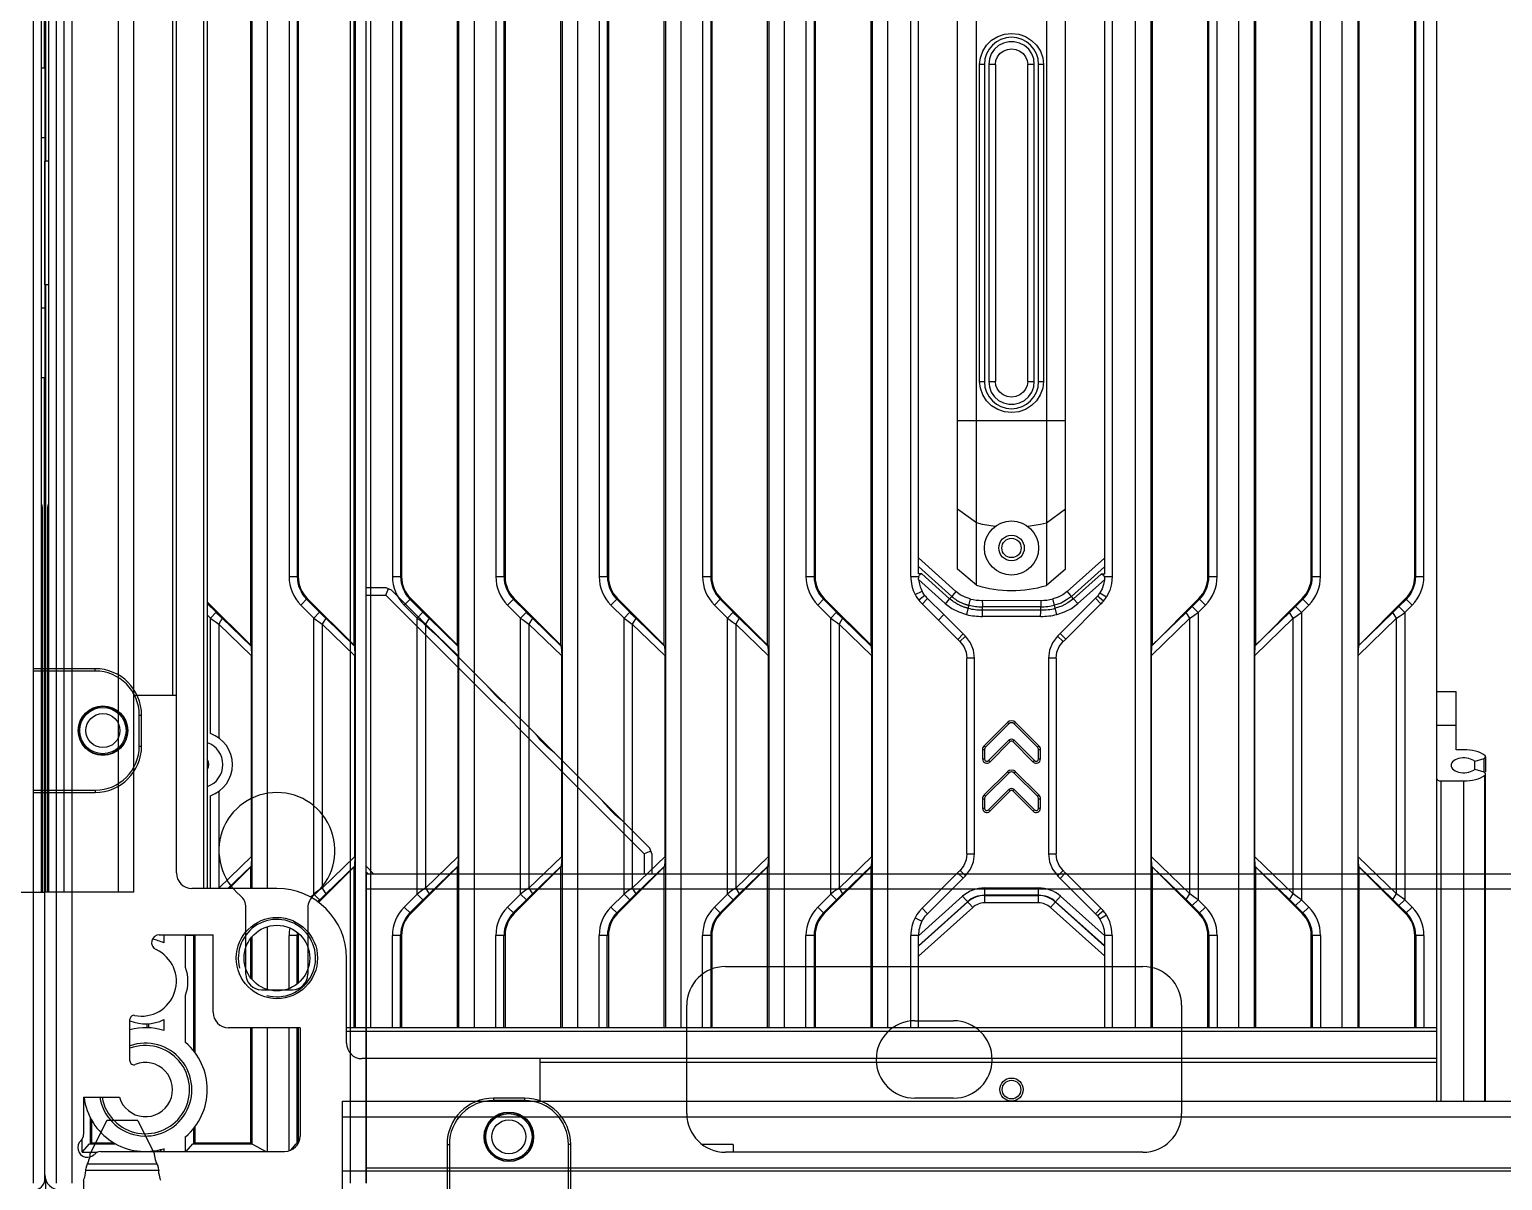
# Model space of a CAD drawing. Header units: millimetres. Extents: x -3132 to 28633, y 682 to 5849.
# Drawn here: x 23558.9 to 23749.4, y 4087 to 4235.7 of the extents above; entities that cross this region are included whole.
import ezdxf

# ---------------------------------------------------------------- set-up
doc = ezdxf.new("R2010")
doc.units = ezdxf.units.MM
doc.layers.add('02___PRT_ALL_AXES', color=7, linetype='Continuous')

# ---------------------------------------------------------------- blocks, each defined once
blk = doc.blocks.new('rtjg')
at = {"linetype": 'Continuous'}
for p, q in [((18247.39, 2772.81), (18245.26, 2768.56)), ((18251.39, 2772.81), (18247.39, 2772.81)), ((18251.39, 2772.81), (18253.51, 2768.56)), ((18245.12, 2767.81), (18245.18, 2768.04)), ((18245.18, 2768.04), (18245.22, 2768.24)), ((18245.22, 2768.24), (18245.25, 2768.38)), ((18245.25, 2768.46), (18245.26, 2768.5)), ((18245.25, 2768.38), (18245.25, 2768.46)), ((18245.26, 2768.5), (18245.26, 2768.56)), ((18253.51, 2768.56), (18253.52, 2768.5)), ((18253.52, 2768.5), (18253.52, 2768.46)), ((18253.52, 2768.46), (18253.53, 2768.38)), ((18253.53, 2768.38), (18253.54, 2768.32)), ((18253.54, 2768.32), (18253.56, 2768.21)), ((18254.1, 2766.34), (18244.68, 2766.34)), ((18244.76, 2766.79), (18244.77, 2766.81)), ((18244.91, 2767.23), (18253.87, 2767.23)), ((18254.01, 2766.81), (18254.02, 2766.79)), ((18244.39, 2765.06), (18244.43, 2765.17)), ((18244.39, 2765.06), (18244.39, 2763.81)), ((18254.3, 2765.32), (18254.25, 2765.52)), ((18254.35, 2765.17), (18254.3, 2765.32)), ((18254.39, 2765.06), (18254.35, 2765.17))]:
    blk.add_line(p, q, dxfattribs=at)
for points in [[(18253.56, 2768.21), (18253.6, 2768.01), (18253.66, 2767.79), (18253.74, 2767.53), (18253.87, 2767.23)], [(18244.53, 2765.51), (18244.59, 2765.75), (18244.64, 2766.03), (18244.68, 2766.34)], [(18244.68, 2766.34), (18244.7, 2766.49), (18244.73, 2766.64), (18244.76, 2766.79)], [(18244.77, 2766.81), (18244.81, 2766.95), (18244.85, 2767.09), (18244.91, 2767.23)], [(18244.91, 2767.23), (18245.04, 2767.54), (18245.12, 2767.81)], [(18253.87, 2767.23), (18253.92, 2767.09), (18253.97, 2766.95), (18254.01, 2766.81)], [(18254.02, 2766.79), (18254.05, 2766.64), (18254.08, 2766.49), (18254.1, 2766.34)], [(18254.25, 2765.52), (18254.19, 2765.76), (18254.14, 2766.03), (18254.1, 2766.34)], [(18244.43, 2765.17), (18244.47, 2765.31), (18244.53, 2765.51)]]:
    blk.add_lwpolyline(points, dxfattribs=at)
blk = doc.blocks.new('*U107')
blk.add_blockref('rtjg', (-18489.39, -2267.31))
blk = doc.blocks.new('*U108')
at = {"color": 0, "linetype": 'ByBlock', "lineweight": -2, "transparency": 16777216}
blk.add_blockref('*U107', (500, 1000), dxfattribs=at)
blk = doc.blocks.new('hfnv')
at = {"color": 114, "linetype": 'Continuous', "true_color": 0x139b48}
for p, q in [((20348.98, 7518.59), (20348.98, 7518.29)), ((20352.98, 7518.59), (20348.98, 7518.59)), ((20352.98, 7518.29), (20348.98, 7518.29)), ((20352.98, 7518.59), (20352.98, 7518.29)), ((20342.98, 7512.59), (20342.98, 7504.59)), ((20342.98, 7512.59), (20343.28, 7512.59)), ((20343.28, 7512.59), (20343.28, 7504.59)), ((20358.68, 7504.59), (20358.68, 7512.59)), ((20358.98, 7512.59), (20358.68, 7512.59)), ((20358.98, 7504.59), (20358.98, 7512.59))]:
    blk.add_line(p, q, dxfattribs=at)
for radius in [3.2, 3.15, 3, 2.2]:
    blk.add_circle((20350.98, 7513.59), radius, dxfattribs=at)
for centre, radius, start, end in [((20348.98, 7512.59), 6, 90, 180), ((20348.98, 7512.59), 5.7, 90, 180), ((20352.98, 7512.59), 6, 0, 90), ((20352.98, 7512.59), 5.7, 0, 90)]:
    blk.add_arc(centre, radius, start, end, dxfattribs=at)
blk = doc.blocks.new('*U116')
blk.add_blockref('hfnv', (-20547.98, -7013.09))
blk = doc.blocks.new('*U117')
at = {"color": 0, "linetype": 'ByBlock', "lineweight": -2, "transparency": 16777216}
blk.add_blockref('*U116', (500, 1000), dxfattribs=at)
blk = doc.blocks.new('134567')
at = {"color": 7, "linetype": 'Continuous'}
for p, q in [((3385.58, -350.66), (3385.58, 376.34)), ((3206.08, -323.66), (3206.08, 349.34)), ((3208.08, -323.66), (3208.08, 349.34)), ((3215.08, -323.66), (3215.08, 349.34)), ((3217.08, -323.66), (3217.08, 349.34)), ((3705.08, 349.34), (3705.08, -323.66)), ((3205.68, -229.16), (3205.68, -112.26)), ((3705.48, -112.26), (3705.48, -217.16)), ((3222.08, -117.16), (3222.08, -298.16)), ((3222.58, -321.16), (3222.58, -117.16)), ((3226.08, -117.16), (3226.08, -323.16)), ((3226.58, -117.16), (3226.58, -323.16)), ((3232.34, -118.16), (3232.34, -323.16)), ((3234.33, -118.16), (3234.33, -323.16)), ((3245.71, -118.16), (3245.71, -341.16)), ((3247.7, -118.16), (3247.7, -341.16)), ((3346.61, -341.16), (3346.61, -118.55)), ((3348.61, -118.16), (3348.61, -341.16)), ((3359.98, -341.16), (3359.98, -118.16)), ((3361.98, -118.16), (3361.98, -341.16)), ((3373.35, -341.16), (3373.35, -118.16)), ((3375.35, -118.16), (3375.35, -341.16)), ((3259.08, -123.79), (3259.08, -341.16)), ((3261.07, -127.24), (3261.07, -341.16)), ((3272.45, -131.16), (3272.45, -341.16)), ((3274.44, -131.16), (3274.44, -341.16)), ((3285.82, -131.16), (3285.82, -341.16)), ((3287.81, -131.16), (3287.81, -341.16)), ((3299.19, -131.16), (3299.19, -341.16)), ((3301.18, -131.16), (3301.18, -341.16)), ((3312.56, -131.16), (3312.56, -341.16)), ((3314.55, -131.16), (3314.55, -341.16)), ((3232.19, -291.74), (3232.19, -182.57)), ((3245.56, -291.74), (3245.56, -182.57)), ((3258.93, -291.74), (3258.93, -182.57)), ((3272.3, -291.74), (3272.3, -182.57)), ((3285.67, -291.74), (3285.67, -182.57)), ((3299.04, -291.74), (3299.04, -182.57)), ((3312.41, -291.74), (3312.41, -182.57)), ((3348.75, -182.55), (3348.75, -291.75)), ((3362.12, -182.55), (3362.12, -291.75)), ((3375.49, -182.55), (3375.49, -291.75)), ((3326.05, -283.98), (3326.05, -190.33)), ((3335.11, -190.32), (3335.11, -283.99)), ((3237.15, -191.45), (3237.15, -282.86)), ((3238.2, -191.45), (3238.2, -282.86)), ((3238.34, -191.45), (3238.34, -282.86)), ((3250.52, -191.45), (3250.52, -282.86)), ((3251.57, -191.45), (3251.57, -282.86)), ((3251.71, -191.45), (3251.71, -282.86)), ((3263.89, -191.45), (3263.89, -282.86)), ((3264.94, -191.45), (3264.94, -282.86)), ((3265.08, -191.45), (3265.08, -282.86)), ((3277.26, -191.45), (3277.26, -282.86)), ((3278.31, -191.45), (3278.31, -282.86)), ((3278.45, -191.45), (3278.45, -282.86)), ((3290.63, -191.45), (3290.63, -282.86)), ((3291.68, -191.45), (3291.68, -282.86)), ((3291.82, -191.45), (3291.82, -282.86)), ((3304, -191.45), (3304, -282.86)), ((3305.05, -191.45), (3305.05, -282.86)), ((3305.19, -191.45), (3305.19, -282.86)), ((3317.55, -282.86), (3317.55, -191.45)), ((3318.56, -282.51), (3318.55, -191.53)), ((3342.61, -191.51), (3342.61, -282.53)), ((3343.61, -191.45), (3343.61, -282.86)), ((3355.98, -282.86), (3355.98, -191.45)), ((3356.11, -282.86), (3356.11, -191.45)), ((3357.17, -282.86), (3357.17, -191.45)), ((3369.35, -282.86), (3369.35, -191.45)), ((3369.48, -282.86), (3369.48, -191.45)), ((3370.54, -282.86), (3370.54, -191.45)), ((3382.72, -282.86), (3382.72, -191.45)), ((3382.85, -282.86), (3382.85, -191.45)), ((3383.91, -282.86), (3383.91, -191.45)), ((3323.58, -281.89), (3323.58, -192.42)), ((3337.58, -281.9), (3337.58, -192.41)), ((3327.08, -216.66), (3326.46, -216.66)), ((3326.46, -257.66), (3326.46, -216.66)), ((3327.08, -216.66), (3327.08, -257.66)), ((3328.5, -216.66), (3327.63, -216.66)), ((3327.63, -216.66), (3327.63, -257.66)), ((3328.5, -216.66), (3328.5, -257.66)), ((3333.53, -216.66), (3332.67, -216.66)), ((3332.67, -257.66), (3332.67, -216.66)), ((3333.53, -257.66), (3333.53, -216.66)), ((3334.7, -216.66), (3334.08, -216.66)), ((3334.08, -257.66), (3334.08, -216.66)), ((3334.7, -216.66), (3334.7, -257.66)), ((3705.58, -217.16), (3705.08, -217.16)), ((3705.58, -217.16), (3705.58, -257.16)), ((3705.58, -226.16), (3705.08, -226.16)), ((3206.08, -229.16), (3205.58, -229.16)), ((3206.08, -245.16), (3205.58, -245.16)), ((3205.68, -323.66), (3205.68, -245.16)), ((3705.58, -248.16), (3705.08, -248.16)), ((3705.58, -257.16), (3705.08, -257.16)), ((3705.48, -257.16), (3705.48, -323.66)), ((3326.46, -257.66), (3327.08, -257.66)), ((3327.63, -257.66), (3328.5, -257.66)), ((3332.67, -257.66), (3333.53, -257.66)), ((3334.08, -257.66), (3334.7, -257.66)), ((3323.58, -262.68), (3337.58, -262.68)), ((3205.95, -273.62), (3206.08, -273.48)), ((3205.95, -273.62), (3206.08, -273.62)), ((3326.05, -275.93), (3323.58, -274.16)), ((3337.58, -274.16), (3335.11, -275.94)), ((3705.08, -273.49), (3705.21, -273.62)), ((3705.08, -273.62), (3705.21, -273.62)), ((3206.08, -274.61), (3205.9, -274.61)), ((3205.9, -274.61), (3205.9, -323.66)), ((3705.26, -274.62), (3705.08, -274.62)), ((3705.26, -323.66), (3705.26, -274.62)), ((3323.4, -284.8), (3318.56, -280.45)), ((3322.85, -285.42), (3318.56, -281.57)), ((3326.05, -283.98), (3323.58, -281.89)), ((3337.58, -281.9), (3335.11, -283.99)), ((3342.61, -280.47), (3337.78, -284.8)), ((3342.61, -281.59), (3338.33, -285.43)), ((3237.15, -282.86), (3238.34, -282.86)), ((3250.52, -282.86), (3251.71, -282.86)), ((3263.89, -282.86), (3265.08, -282.86)), ((3277.26, -282.86), (3278.45, -282.86)), ((3290.63, -282.86), (3291.82, -282.86)), ((3304, -282.86), (3305.19, -282.86)), ((3317.55, -282.86), (3318.6, -282.86)), ((3319, -282.51), (3318.56, -282.51)), ((3318.57, -283.25), (3322.02, -286.35)), ((3319, -282.51), (3322.57, -285.72)), ((3338.6, -285.73), (3342.17, -282.53)), ((3339.15, -286.35), (3342.59, -283.27)), ((3342.61, -282.53), (3342.17, -282.53)), ((3342.56, -282.86), (3343.61, -282.86)), ((3355.98, -282.86), (3357.17, -282.86)), ((3369.35, -282.86), (3370.54, -282.86)), ((3382.72, -282.86), (3383.91, -282.86)), ((3239.51, -285.69), (3238.67, -286.53)), ((3245.56, -291.74), (3239.51, -285.69)), ((3252.88, -285.69), (3252.04, -286.53)), ((3258.93, -291.74), (3252.88, -285.69)), ((3266.25, -285.69), (3265.41, -286.53)), ((3272.3, -291.74), (3266.25, -285.69)), ((3279.62, -285.69), (3278.78, -286.53)), ((3285.67, -291.74), (3279.62, -285.69)), ((3292.99, -285.69), (3292.15, -286.53)), ((3299.04, -291.74), (3292.99, -285.69)), ((3306.36, -285.69), (3305.52, -286.53)), ((3312.41, -291.74), (3306.36, -285.69)), ((3318.13, -285.19), (3319.01, -284.72)), ((3319.38, -285.29), (3318.6, -285.91)), ((3319.04, -286.4), (3319.73, -285.68)), ((3321.83, -287.77), (3319.73, -285.68)), ((3322.57, -285.72), (3322.85, -285.42)), ((3322.99, -285.25), (3322.85, -285.42)), ((3323.4, -284.8), (3322.99, -285.25)), ((3336.44, -287.76), (3335.94, -285.75)), ((3341.44, -285.66), (3336.88, -290.22)), ((3337.78, -284.8), (3338.18, -285.26)), ((3338.18, -285.26), (3338.33, -285.43)), ((3338.6, -285.73), (3338.33, -285.43)), ((3338.6, -285.73), (3339.15, -286.35)), ((3342.14, -286.38), (3341.44, -285.66)), ((3342.46, -286.03), (3341.69, -285.39)), ((3342.01, -284.96), (3342.87, -285.49)), ((3354.81, -285.69), (3348.75, -291.75)), ((3355.65, -286.53), (3354.81, -285.69)), ((3368.18, -285.69), (3362.12, -291.75)), ((3369.02, -286.53), (3368.18, -285.69)), ((3381.55, -285.69), (3375.49, -291.75)), ((3382.39, -286.53), (3381.55, -285.69)), ((3232.19, -291.74), (3226.58, -286.13)), ((3226.58, -286.32), (3227.73, -287.47)), ((3226.99, -288.22), (3227.73, -287.47)), ((3238.67, -286.53), (3240.36, -288.22)), ((3239.41, -285.78), (3241.1, -287.47)), ((3240.36, -288.22), (3241.1, -287.47)), ((3252.04, -286.53), (3253.73, -288.22)), ((3252.78, -285.78), (3254.47, -287.47)), ((3253.73, -288.22), (3254.47, -287.47)), ((3265.41, -286.53), (3267.1, -288.22)), ((3266.15, -285.78), (3267.84, -287.47)), ((3267.1, -288.22), (3267.84, -287.47)), ((3278.78, -286.53), (3280.47, -288.22)), ((3279.52, -285.78), (3281.21, -287.47)), ((3280.47, -288.22), (3281.21, -287.47)), ((3292.15, -286.53), (3293.84, -288.22)), ((3292.89, -285.78), (3294.58, -287.47)), ((3293.84, -288.22), (3294.58, -287.47)), ((3305.52, -286.53), (3307.21, -288.22)), ((3306.26, -285.78), (3307.95, -287.47)), ((3307.21, -288.22), (3307.95, -287.47)), ((3319.05, -286.42), (3321.13, -288.47)), ((3325.25, -285.75), (3324.75, -287.76)), ((3326.8, -285.92), (3334.37, -285.93)), ((3334.36, -286.76), (3326.81, -286.76)), ((3326.81, -287.16), (3326.81, -286.76)), ((3326.81, -287.16), (3334.36, -287.16)), ((3334.36, -287.16), (3334.36, -286.76)), ((3337.59, -290.93), (3342.14, -286.38)), ((3353.17, -287.51), (3348.74, -291.78)), ((3353.63, -288.25), (3353.17, -287.51)), ((3353.95, -286.73), (3354.9, -285.78)), ((3353.95, -286.73), (3354.7, -287.48)), ((3354.7, -287.48), (3355.65, -286.53)), ((3354.7, -287.48), (3354.7, -324.62)), ((3366.54, -287.51), (3362.11, -291.78)), ((3367, -288.25), (3366.54, -287.51)), ((3367.32, -286.73), (3368.27, -285.78)), ((3367.32, -286.73), (3368.07, -287.48)), ((3368.07, -287.48), (3369.02, -286.53)), ((3368.07, -287.48), (3368.07, -324.62)), ((3379.91, -287.51), (3375.48, -291.78)), ((3380.37, -288.25), (3379.91, -287.51)), ((3380.69, -286.73), (3381.64, -285.78)), ((3380.69, -286.73), (3381.44, -287.48)), ((3381.44, -287.48), (3382.39, -286.53)), ((3381.44, -287.48), (3381.44, -324.62)), ((3226.58, -287.81), (3226.99, -288.22)), ((3226.99, -303.14), (3226.99, -288.22)), ((3228.52, -288.24), (3228.06, -288.99)), ((3228.06, -288.99), (3232.3, -293.08)), ((3228.06, -288.99), (3228.06, -303.7)), ((3232.23, -291.83), (3228.52, -288.24)), ((3240.36, -323.88), (3240.36, -288.22)), ((3241.89, -288.24), (3241.43, -288.99)), ((3241.43, -288.99), (3245.67, -293.08)), ((3241.43, -288.99), (3241.43, -323.11)), ((3245.6, -291.83), (3241.89, -288.24)), ((3253.73, -323.88), (3253.73, -288.22)), ((3255.26, -288.24), (3254.8, -288.99)), ((3254.8, -288.99), (3259.04, -293.08)), ((3254.8, -288.99), (3254.8, -323.11)), ((3258.97, -291.83), (3255.26, -288.24)), ((3267.1, -323.88), (3267.1, -288.22)), ((3268.63, -288.24), (3268.17, -288.99)), ((3268.17, -288.99), (3272.41, -293.08)), ((3268.17, -288.99), (3268.17, -323.11)), ((3272.34, -291.83), (3268.63, -288.24)), ((3280.47, -323.88), (3280.47, -288.22)), ((3282, -288.24), (3281.54, -288.99)), ((3281.54, -288.99), (3285.78, -293.08)), ((3281.54, -288.99), (3281.54, -323.11)), ((3285.71, -291.83), (3282, -288.24)), ((3293.84, -323.88), (3293.84, -288.22)), ((3295.37, -288.24), (3294.91, -288.99)), ((3294.91, -288.99), (3299.15, -293.08)), ((3294.91, -288.99), (3294.91, -323.11)), ((3299.08, -291.83), (3295.37, -288.24)), ((3307.21, -323.88), (3307.21, -288.22)), ((3308.74, -288.24), (3308.28, -288.99)), ((3308.28, -288.99), (3312.52, -293.08)), ((3308.28, -288.99), (3308.28, -323.11)), ((3312.45, -291.83), (3308.74, -288.24)), ((3321.13, -288.47), (3321.83, -287.77)), ((3321.13, -288.47), (3323.62, -290.98)), ((3324.33, -290.27), (3321.83, -287.77)), ((3334.35, -288), (3326.81, -288)), ((3348.67, -293.04), (3353.63, -288.25)), ((3353.63, -323.85), (3353.63, -288.25)), ((3362.04, -293.04), (3367, -288.25)), ((3367, -323.85), (3367, -288.25)), ((3375.41, -293.04), (3380.37, -288.25)), ((3380.37, -323.85), (3380.37, -288.25)), ((3323.62, -290.98), (3324.33, -290.27)), ((3323.91, -291.26), (3324.62, -290.55)), ((3337.25, -291.26), (3336.54, -290.56)), ((3336.88, -290.22), (3337.59, -290.93)), ((3232.23, -291.83), (3232.19, -291.74)), ((3232.23, -291.83), (3232.3, -293.08)), ((3232.3, -319.02), (3232.3, -293.08)), ((3245.6, -291.83), (3245.56, -291.74)), ((3245.6, -291.83), (3245.67, -293.08)), ((3245.67, -319.02), (3245.67, -293.08)), ((3258.97, -291.83), (3258.93, -291.74)), ((3258.97, -291.83), (3259.04, -293.08)), ((3259.04, -319.02), (3259.04, -293.08)), ((3272.34, -291.83), (3272.3, -291.74)), ((3272.34, -291.83), (3272.41, -293.08)), ((3272.41, -319.02), (3272.41, -293.08)), ((3285.71, -291.83), (3285.67, -291.74)), ((3285.71, -291.83), (3285.78, -293.08)), ((3285.78, -319.02), (3285.78, -293.08)), ((3299.08, -291.83), (3299.04, -291.74)), ((3299.08, -291.83), (3299.15, -293.08)), ((3299.15, -319.02), (3299.15, -293.08)), ((3312.45, -291.83), (3312.41, -291.74)), ((3312.45, -291.83), (3312.52, -293.08)), ((3312.52, -319.02), (3312.52, -293.08)), ((3348.67, -293.04), (3348.74, -291.78)), ((3348.67, -319.06), (3348.67, -293.04)), ((3348.74, -291.78), (3348.75, -291.75)), ((3362.04, -293.04), (3362.11, -291.78)), ((3362.04, -319.06), (3362.04, -293.04)), ((3362.11, -291.78), (3362.12, -291.75)), ((3375.41, -293.04), (3375.48, -291.78)), ((3375.41, -319.06), (3375.41, -293.04)), ((3375.48, -291.78), (3375.49, -291.75)), ((3325.81, -293.4), (3324.81, -293.4)), ((3324.81, -318.7), (3324.81, -293.4)), ((3325.81, -318.7), (3325.81, -293.4)), ((3336.36, -293.4), (3335.36, -293.4)), ((3335.36, -293.4), (3335.36, -318.7)), ((3336.36, -293.4), (3336.36, -318.7)), ((3217.08, -298.16), (3222.58, -298.16)), ((3385.58, -297.72), (3388.08, -297.72)), ((3388.08, -305.23), (3388.08, -297.72)), ((3330.05, -301.71), (3327.05, -304.71)), ((3327.23, -304.89), (3330.23, -301.89)), ((3330.23, -301.89), (3330.05, -301.71)), ((3331.11, -301.71), (3330.94, -301.89)), ((3330.94, -301.89), (3333.94, -304.89)), ((3334.11, -304.71), (3331.11, -301.71)), ((3385.58, -302.05), (3388.08, -302.05)), ((3327.05, -304.71), (3327.23, -304.89)), ((3330.23, -304.01), (3327.6, -306.64)), ((3327.77, -306.82), (3330.41, -304.19)), ((3330.41, -304.19), (3330.23, -304.01)), ((3330.94, -304.01), (3330.76, -304.19)), ((3330.76, -304.19), (3333.39, -306.82)), ((3333.57, -306.64), (3330.94, -304.01)), ((3333.94, -304.89), (3334.11, -304.71)), ((3327.08, -305.24), (3326.83, -305.24)), ((3326.83, -305.24), (3326.83, -306.43)), ((3326.83, -306.43), (3327.08, -306.43)), ((3327.08, -305.24), (3327.08, -306.43)), ((3327.6, -306.64), (3327.77, -306.82)), ((3333.39, -306.82), (3333.57, -306.64)), ((3334.33, -305.24), (3334.08, -305.24)), ((3334.08, -306.43), (3334.08, -305.24)), ((3334.08, -306.43), (3334.33, -306.43)), ((3334.33, -306.43), (3334.33, -305.24)), ((3389.08, -305.23), (3388.08, -305.23)), ((3391.64, -306.39), (3390.51, -306.77)), ((3391.64, -306.39), (3391.64, -308.1)), ((3391.89, -306.14), (3391.89, -308.1)), ((3330.05, -308.08), (3327.05, -311.08)), ((3327.23, -311.25), (3330.23, -308.25)), ((3330.23, -308.25), (3330.05, -308.08)), ((3331.11, -308.08), (3330.94, -308.25)), ((3330.94, -308.25), (3333.94, -311.25)), ((3334.11, -311.08), (3331.11, -308.08)), ((3390.51, -307.73), (3390.51, -306.77)), ((3390.51, -307.73), (3391.64, -308.1)), ((3391.78, -350.66), (3391.78, -308.54)), ((3391.89, -350.66), (3391.89, -308.35)), ((3330.23, -310.37), (3327.6, -313.01)), ((3330.41, -310.55), (3330.23, -310.37)), ((3330.94, -310.37), (3330.76, -310.55)), ((3333.57, -313.01), (3330.94, -310.37)), ((3386.08, -309.27), (3389.08, -309.27)), ((3386.08, -309.27), (3386.08, -350.66)), ((3389.08, -350.66), (3389.08, -309.27)), ((3226.99, -323.16), (3226.99, -311.17)), ((3228.06, -310.61), (3228.06, -323.11)), ((3327.08, -311.61), (3326.83, -311.61)), ((3326.83, -311.61), (3326.83, -312.8)), ((3327.05, -311.08), (3327.23, -311.25)), ((3327.08, -311.61), (3327.08, -312.8)), ((3327.77, -313.18), (3330.41, -310.55)), ((3330.76, -310.55), (3333.39, -313.18)), ((3333.94, -311.25), (3334.11, -311.08)), ((3334.33, -311.61), (3334.08, -311.61)), ((3334.08, -312.8), (3334.08, -311.61)), ((3334.33, -312.8), (3334.33, -311.61)), ((3326.83, -312.8), (3327.08, -312.8)), ((3327.6, -313.01), (3327.77, -313.18)), ((3333.39, -313.18), (3333.57, -313.01)), ((3334.08, -312.8), (3334.33, -312.8)), ((3232.3, -319.02), (3228.06, -323.11)), ((3232.3, -319.02), (3232.23, -320.27)), ((3245.67, -319.02), (3241.43, -323.11)), ((3245.67, -319.02), (3245.6, -320.27)), ((3259.04, -319.02), (3254.8, -323.11)), ((3259.04, -319.02), (3258.97, -320.27)), ((3272.41, -319.02), (3268.17, -323.11)), ((3272.41, -319.02), (3272.34, -320.27)), ((3285.78, -319.02), (3281.54, -323.11)), ((3285.78, -319.02), (3285.71, -320.27)), ((3299.15, -319.02), (3294.91, -323.11)), ((3299.15, -319.02), (3299.08, -320.27)), ((3312.52, -319.02), (3308.28, -323.11)), ((3312.52, -319.02), (3312.45, -320.27)), ((3324.81, -318.7), (3325.81, -318.7)), ((3335.36, -318.7), (3336.36, -318.7)), ((3353.63, -323.85), (3348.67, -319.06)), ((3348.74, -320.32), (3348.67, -319.06)), ((3367, -323.85), (3362.04, -319.06)), ((3362.11, -320.32), (3362.04, -319.06)), ((3380.37, -323.85), (3375.41, -319.06)), ((3375.48, -320.32), (3375.41, -319.06)), ((3229.24, -323.16), (3232.23, -320.27)), ((3229.39, -323.16), (3232.19, -320.36)), ((3232.23, -320.27), (3232.19, -320.36)), ((3232.19, -323.16), (3232.19, -320.36)), ((3240.96, -324.96), (3245.56, -320.36)), ((3241.89, -323.86), (3245.6, -320.27)), ((3245.6, -320.27), (3245.56, -320.36)), ((3245.56, -341.16), (3245.56, -320.36)), ((3252.88, -326.41), (3258.93, -320.36)), ((3255.26, -323.86), (3258.97, -320.27)), ((3258.97, -320.27), (3258.93, -320.36)), ((3258.93, -341.16), (3258.93, -320.36)), ((3266.25, -326.41), (3272.3, -320.36)), ((3268.63, -323.86), (3272.34, -320.27)), ((3272.34, -320.27), (3272.3, -320.36)), ((3272.3, -341.16), (3272.3, -320.36)), ((3279.62, -326.41), (3285.67, -320.36)), ((3282, -323.86), (3285.71, -320.27)), ((3285.71, -320.27), (3285.67, -320.36)), ((3285.67, -341.16), (3285.67, -320.36)), ((3292.99, -326.41), (3299.04, -320.36)), ((3295.37, -323.86), (3299.08, -320.27)), ((3299.08, -320.27), (3299.04, -320.36)), ((3299.04, -341.16), (3299.04, -320.36)), ((3306.36, -326.41), (3312.41, -320.36)), ((3308.74, -323.86), (3312.45, -320.27)), ((3312.45, -320.27), (3312.41, -320.36)), ((3312.41, -341.16), (3312.41, -320.36)), ((3323.61, -321.14), (3319.02, -325.72)), ((3319.72, -326.43), (3324.32, -321.84)), ((3324.32, -321.84), (3323.61, -321.14)), ((3323.92, -320.83), (3324.62, -321.54)), ((3337.25, -320.84), (3336.55, -321.55)), ((3337.58, -321.16), (3336.87, -321.87)), ((3336.87, -321.87), (3341.43, -326.43)), ((3342.12, -325.71), (3337.58, -321.16)), ((3348.74, -320.32), (3353.17, -324.59)), ((3348.74, -320.34), (3348.75, -320.34)), ((3348.75, -320.34), (3348.75, -341.16)), ((3348.75, -320.35), (3354.81, -326.41)), ((3362.11, -320.32), (3366.54, -324.59)), ((3362.11, -320.34), (3362.12, -320.34)), ((3362.12, -320.34), (3362.12, -341.16)), ((3362.12, -320.35), (3368.18, -326.41)), ((3375.48, -320.32), (3379.91, -324.59)), ((3375.48, -320.34), (3375.49, -320.34)), ((3375.49, -320.34), (3375.49, -341.16)), ((3375.49, -320.35), (3381.55, -326.41)), ((3217.08, -323.66), (3205.58, -323.66)), ((3205.58, -360.16), (3205.58, -323.66)), ((3235.58, -323.16), (3224.58, -323.16)), ((3228.06, -323.11), (3227.99, -323.16)), ((3228.06, -323.11), (3228.08, -323.16)), ((3241.43, -323.11), (3241.89, -323.86)), ((3254.8, -323.11), (3255.26, -323.86)), ((3268.17, -323.11), (3268.63, -323.86)), ((3281.54, -323.11), (3282, -323.86)), ((3294.91, -323.11), (3295.37, -323.86)), ((3308.28, -323.11), (3308.74, -323.86)), ((3327.08, -323.09), (3334.09, -323.09)), ((3327.08, -323.09), (3327.08, -325.03)), ((3334.09, -325.03), (3334.09, -323.09)), ((3353.17, -324.59), (3353.63, -323.85)), ((3366.54, -324.59), (3367, -323.85)), ((3379.91, -324.59), (3380.37, -323.85)), ((3694.08, -323.66), (3705.58, -323.66)), ((3705.58, -360.66), (3705.58, -323.66)), ((3240.36, -323.88), (3239.94, -324.3)), ((3241.1, -324.63), (3240.36, -323.88)), ((3240.85, -324.88), (3241.1, -324.63)), ((3253.73, -323.88), (3252.04, -325.57)), ((3252.04, -325.57), (3252.88, -326.41)), ((3252.78, -326.32), (3254.47, -324.63)), ((3254.47, -324.63), (3253.73, -323.88)), ((3267.1, -323.88), (3265.41, -325.57)), ((3265.41, -325.57), (3266.25, -326.41)), ((3266.15, -326.32), (3267.84, -324.63)), ((3267.84, -324.63), (3267.1, -323.88)), ((3280.47, -323.88), (3278.78, -325.57)), ((3278.78, -325.57), (3279.62, -326.41)), ((3279.52, -326.32), (3281.21, -324.63)), ((3281.21, -324.63), (3280.47, -323.88)), ((3293.84, -323.88), (3292.15, -325.57)), ((3292.15, -325.57), (3292.99, -326.41)), ((3294.58, -324.63), (3292.89, -326.32)), ((3294.58, -324.63), (3293.84, -323.88)), ((3307.21, -323.88), (3305.52, -325.57)), ((3305.52, -325.57), (3306.36, -326.41)), ((3307.95, -324.63), (3306.26, -326.32)), ((3307.95, -324.63), (3307.21, -323.88)), ((3324.26, -324.17), (3318.55, -329.29)), ((3324.9, -324.87), (3318.55, -330.57)), ((3318.55, -330.62), (3324.93, -324.91)), ((3318.55, -331.9), (3325.56, -325.61)), ((3319.02, -325.72), (3319.72, -326.43)), ((3325.56, -325.61), (3324.26, -324.17)), ((3334.09, -324.04), (3327.08, -324.04)), ((3327.08, -324.08), (3334.09, -324.08)), ((3334.09, -325.03), (3327.08, -325.03)), ((3336.91, -324.16), (3335.61, -325.61)), ((3335.61, -325.61), (3342.61, -331.87)), ((3336.24, -324.9), (3342.61, -330.6)), ((3342.61, -330.54), (3336.27, -324.87)), ((3342.61, -329.26), (3336.91, -324.16)), ((3342.12, -325.71), (3341.43, -326.43)), ((3354.7, -324.62), (3353.95, -325.37)), ((3353.95, -325.37), (3354.9, -326.32)), ((3355.65, -325.57), (3354.7, -324.62)), ((3354.81, -326.41), (3355.65, -325.57)), ((3368.07, -324.62), (3367.32, -325.37)), ((3367.32, -325.37), (3368.27, -326.32)), ((3369.02, -325.57), (3368.07, -324.62)), ((3368.18, -326.41), (3369.02, -325.57)), ((3381.44, -324.62), (3380.69, -325.37)), ((3380.69, -325.37), (3381.64, -326.32)), ((3382.39, -325.57), (3381.44, -324.62)), ((3381.55, -326.41), (3382.39, -325.57)), ((3318.11, -326.95), (3319, -327.4)), ((3342.46, -326.07), (3341.69, -326.71)), ((3342.86, -326.6), (3342.02, -327.14)), ((3220.37, -329.16), (3227.33, -329.16)), ((3220.96, -329.16), (3220.96, -330.2)), ((3224.97, -329.24), (3223.78, -329.24)), ((3223.78, -333.35), (3223.78, -329.24)), ((3224.83, -344.16), (3224.83, -329.24)), ((3224.97, -329.24), (3224.97, -344.34)), ((3227.33, -339.16), (3227.33, -329.16)), ((3232.34, -329.46), (3232.34, -334.86)), ((3234.33, -328.12), (3234.33, -336.19)), ((3238.34, -329.24), (3237.15, -329.24)), ((3237.15, -336.07), (3237.15, -329.24)), ((3238.2, -335.47), (3238.2, -329.24)), ((3238.34, -329.24), (3238.34, -335.38)), ((3251.71, -329.24), (3250.52, -329.24)), ((3250.52, -341.16), (3250.52, -329.24)), ((3251.57, -341.16), (3251.57, -329.24)), ((3251.71, -329.24), (3251.71, -341.16)), ((3265.08, -329.24), (3263.89, -329.24)), ((3263.89, -341.16), (3263.89, -329.24)), ((3264.94, -341.16), (3264.94, -329.24)), ((3265.08, -329.24), (3265.08, -341.16)), ((3278.45, -329.24), (3277.26, -329.24)), ((3277.26, -341.16), (3277.26, -329.24)), ((3278.31, -341.16), (3278.31, -329.24)), ((3278.45, -329.24), (3278.45, -341.16)), ((3291.82, -329.24), (3290.63, -329.24)), ((3290.63, -341.16), (3290.63, -329.24)), ((3291.68, -329.24), (3291.68, -341.16)), ((3291.82, -329.24), (3291.82, -341.16)), ((3305.19, -329.24), (3304, -329.24)), ((3304, -341.16), (3304, -329.24)), ((3305.05, -329.24), (3305.05, -341.16)), ((3305.19, -329.24), (3305.19, -341.16)), ((3318.55, -329.24), (3317.55, -329.24)), ((3317.55, -341.16), (3317.55, -329.24)), ((3318.55, -341.16), (3318.55, -329.24)), ((3343.61, -329.24), (3342.61, -329.26)), ((3342.61, -329.26), (3342.61, -341.16)), ((3343.61, -329.24), (3343.61, -341.16)), ((3357.17, -329.24), (3355.98, -329.24)), ((3355.98, -341.16), (3355.98, -329.24)), ((3356.11, -329.24), (3356.11, -341.16)), ((3357.17, -329.24), (3357.17, -341.16)), ((3370.54, -329.24), (3369.35, -329.24)), ((3369.35, -341.16), (3369.35, -329.24)), ((3369.48, -329.24), (3369.48, -341.16)), ((3370.54, -329.24), (3370.54, -341.16)), ((3383.91, -329.24), (3382.72, -329.24)), ((3382.72, -341.16), (3382.72, -329.24)), ((3382.85, -329.24), (3382.85, -341.16)), ((3383.91, -329.24), (3383.91, -341.16)), ((3232.19, -334.69), (3232.19, -329.62)), ((3244.58, -343.16), (3244.58, -332.16)), ((3223.78, -343.07), (3223.78, -336.96)), ((3216.58, -345.45), (3216.58, -340.06)), ((3218.82, -341.16), (3218.82, -340.65)), ((3218.97, -340.64), (3218.97, -341.17)), ((3220.96, -340.12), (3220.96, -341.52)), ((3238.58, -341.16), (3229.33, -341.16)), ((3232.19, -356.02), (3232.19, -341.16)), ((3232.34, -341.16), (3232.34, -356.18)), ((3234.33, -341.16), (3234.33, -357.16)), ((3237.15, -357.06), (3237.15, -341.16)), ((3238.2, -356.16), (3238.2, -341.16)), ((3238.34, -341.16), (3238.34, -356.02)), ((3238.58, -341.16), (3238.58, -355.16)), ((3385.58, -341.16), (3244.58, -341.16)), ((3385.58, -341.66), (3244.58, -341.66)), ((3385.58, -345.16), (3246.58, -345.16)), ((3269.58, -345.16), (3269.58, -350.66)), ((3385.58, -345.66), (3269.58, -345.66)), ((3210.58, -350.15), (3215.23, -350.15)), ((3210.58, -350.15), (3210.58, -354.98)), ((3244.08, -350.66), (3667.08, -350.66)), ((3244.08, -362.16), (3244.08, -350.66)), ((3211.46, -356.16), (3211.46, -352.8)), ((3211.6, -353.05), (3211.6, -356.02)), ((3224.83, -356.16), (3224.83, -354.15)), ((3224.97, -353.98), (3224.97, -356.02)), ((3244.08, -352.66), (3667.08, -352.66)), ((3210.41, -357.24), (3210.41, -355.54)), ((3210.41, -357.24), (3211.33, -356.17)), ((3211.33, -356.17), (3211.46, -356.16)), ((3211.33, -356.17), (3214.73, -356.17)), ((3211.6, -356.02), (3211.46, -356.16)), ((3211.6, -356.02), (3214.48, -356.02)), ((3223.78, -357.16), (3223.78, -355.24)), ((3223.85, -357.16), (3224.7, -356.17)), ((3224.7, -356.17), (3224.83, -356.16)), ((3224.97, -356.02), (3224.83, -356.16)), ((3224.97, -356.02), (3232.19, -356.02)), ((3232.19, -356.02), (3232.33, -356.17)), ((3237.36, -357), (3238.07, -356.17)), ((3238.07, -356.17), (3238.2, -356.16)), ((3238.07, -356.17), (3238.3, -356.17)), ((3238.34, -356.02), (3238.2, -356.16)), ((3210.41, -357.24), (3212.38, -357.24)), ((3212.76, -357.16), (3236.58, -357.16)), ((3220.4, -356.95), (3220.78, -357.15)), ((3220.96, -356.79), (3220.96, -357.16)), ((3244.08, -359.66), (3667.08, -359.66)), ((3205.68, -362.06), (3205.68, -360.75))]:
    blk.add_line(p, q, dxfattribs=at)
for points in [[(3326.46, -216.66), (3326.56, -215.8), (3326.87, -214.93), (3327.35, -214.17), (3328, -213.54), (3328.79, -213.05), (3329.66, -212.76), (3330.6, -212.66)], [(3330.6, -212.66), (3331.52, -212.76), (3332.39, -213.06), (3333.18, -213.55), (3333.83, -214.19), (3334.31, -214.95), (3334.61, -215.81), (3334.7, -216.66)], [(3333.53, -216.66), (3333.45, -215.96), (3333.2, -215.3), (3332.8, -214.71), (3332.26, -214.23), (3331.63, -213.9), (3330.94, -213.73), (3330.23, -213.73), (3329.54, -213.9), (3328.91, -214.23), (3328.37, -214.71), (3327.97, -215.3), (3327.72, -215.96), (3327.63, -216.66)], [(3328.5, -216.66), (3328.56, -216.16), (3328.76, -215.69), (3329.09, -215.27), (3329.52, -214.94), (3330.04, -214.73), (3330.58, -214.66), (3331.13, -214.73), (3331.64, -214.94), (3332.08, -215.27), (3332.4, -215.69), (3332.6, -216.17), (3332.67, -216.66)], [(3330.6, -261.66), (3329.67, -261.56), (3328.8, -261.26), (3328, -260.77), (3327.35, -260.13), (3326.86, -259.37), (3326.55, -258.5), (3326.46, -257.66)], [(3327.63, -257.66), (3327.72, -258.35), (3327.97, -259.02), (3328.37, -259.61), (3328.91, -260.08), (3329.54, -260.42), (3330.23, -260.59), (3330.94, -260.58), (3331.63, -260.42), (3332.26, -260.08), (3332.79, -259.61), (3333.2, -259.02), (3333.45, -258.35), (3333.53, -257.66)], [(3332.67, -257.66), (3332.6, -258.15), (3332.4, -258.62), (3332.08, -259.04), (3331.64, -259.37), (3331.13, -259.58), (3330.58, -259.65), (3330.03, -259.58), (3329.52, -259.37), (3329.09, -259.04), (3328.76, -258.62), (3328.56, -258.15), (3328.5, -257.66)], [(3334.7, -257.66), (3334.61, -258.51), (3334.3, -259.37), (3333.82, -260.13), (3333.18, -260.76), (3332.4, -261.25), (3331.53, -261.55), (3330.6, -261.66)], [(3328.45, -276.38), (3327.65, -276.26), (3326.84, -276.12), (3326.05, -275.93)], [(3335.11, -275.94), (3334.32, -276.12), (3333.52, -276.27), (3332.72, -276.38)], [(3318.57, -283.25), (3318.57, -283.11), (3318.58, -282.98), (3318.6, -282.86)], [(3318.6, -282.86), (3318.7, -282.67), (3318.83, -282.55), (3319, -282.51)], [(3342.59, -283.27), (3342.48, -283.86), (3342.29, -284.43), (3342.01, -284.96)], [(3342.17, -282.53), (3342.33, -282.57), (3342.47, -282.68), (3342.56, -282.86)], [(3342.56, -282.86), (3342.59, -282.98), (3342.6, -283.12), (3342.59, -283.27)], [(3343.61, -282.86), (3343.53, -283.78), (3343.28, -284.66), (3342.86, -285.49)], [(3318.13, -285.19), (3318.26, -285.43), (3318.42, -285.67), (3318.6, -285.91)], [(3319.38, -285.29), (3319.24, -285.11), (3319.12, -284.91), (3319.01, -284.72)], [(3322.02, -286.34), (3322.24, -286.1), (3322.43, -285.89), (3322.57, -285.72)], [(3324.95, -286.95), (3324.91, -286.94), (3324.88, -286.93), (3324.84, -286.92), (3324.8, -286.91), (3324.75, -286.9), (3324.71, -286.89), (3324.65, -286.87), (3324.6, -286.85), (3324.54, -286.84), (3324.48, -286.81), (3324.41, -286.79), (3324.33, -286.76), (3324.25, -286.73), (3324.16, -286.7), (3324.07, -286.66), (3323.97, -286.62), (3323.87, -286.57), (3323.76, -286.51), (3323.64, -286.45), (3323.52, -286.39), (3323.39, -286.31), (3323.24, -286.22), (3323.09, -286.12), (3322.93, -286), (3322.75, -285.87), (3322.57, -285.72)], [(3322.85, -285.42), (3323.02, -285.56), (3323.18, -285.69), (3323.33, -285.79), (3323.47, -285.89), (3323.61, -285.97), (3323.73, -286.04), (3323.85, -286.1), (3323.96, -286.16), (3324.06, -286.21), (3324.16, -286.25), (3324.25, -286.29), (3324.34, -286.33), (3324.42, -286.36), (3324.5, -286.39), (3324.57, -286.41), (3324.63, -286.44), (3324.69, -286.46), (3324.74, -286.47), (3324.8, -286.49), (3324.85, -286.5), (3324.89, -286.52), (3324.94, -286.53), (3324.98, -286.54), (3325.01, -286.55), (3325.05, -286.56)], [(3325.25, -285.75), (3324.58, -285.53), (3323.96, -285.21), (3323.4, -284.8)], [(3337.78, -284.8), (3337.22, -285.21), (3336.61, -285.53), (3335.94, -285.75)], [(3338.33, -285.43), (3337.71, -285.88), (3336.98, -286.27), (3336.14, -286.56)], [(3338.6, -285.73), (3337.88, -286.26), (3337.09, -286.67), (3336.24, -286.95)], [(3341.69, -285.39), (3341.61, -285.48), (3341.52, -285.57), (3341.44, -285.66)], [(3341.69, -285.39), (3341.74, -285.33), (3341.78, -285.29), (3341.81, -285.24), (3341.85, -285.2), (3341.88, -285.16), (3341.9, -285.12), (3341.93, -285.08), (3341.95, -285.05), (3341.98, -285.02), (3342, -284.99), (3342.01, -284.96)], [(3342.46, -286.03), (3342.61, -285.85), (3342.74, -285.67), (3342.86, -285.49)], [(3228.52, -288.24), (3228.26, -288), (3228, -287.74), (3227.73, -287.47)], [(3241.89, -288.24), (3241.63, -288), (3241.37, -287.74), (3241.1, -287.47)], [(3255.26, -288.24), (3255, -288), (3254.74, -287.74), (3254.47, -287.47)], [(3268.63, -288.24), (3268.37, -288), (3268.11, -287.74), (3267.84, -287.47)], [(3282, -288.24), (3281.74, -288), (3281.48, -287.74), (3281.21, -287.47)], [(3295.37, -288.24), (3295.11, -288), (3294.85, -287.74), (3294.58, -287.47)], [(3308.74, -288.24), (3308.48, -288), (3308.22, -287.74), (3307.95, -287.47)], [(3318.6, -285.91), (3318.74, -286.08), (3318.89, -286.25), (3319.05, -286.42)], [(3322.02, -286.35), (3322.85, -286.96), (3323.77, -287.43), (3324.75, -287.76)], [(3326.8, -285.92), (3326.81, -286.53), (3326.81, -286.76)], [(3326.81, -288), (3326.81, -287.39), (3326.81, -287.16)], [(3334.35, -288), (3334.36, -287.39), (3334.36, -287.16)], [(3334.37, -285.93), (3334.36, -286.25), (3334.36, -286.53), (3334.36, -286.76)], [(3336.44, -287.76), (3337.42, -287.43), (3338.33, -286.96), (3339.15, -286.35)], [(3342.14, -286.38), (3342.25, -286.27), (3342.35, -286.15), (3342.46, -286.03)], [(3353.95, -286.73), (3353.68, -287), (3353.42, -287.26), (3353.17, -287.51)], [(3353.63, -288.25), (3353.98, -288), (3354.34, -287.74), (3354.7, -287.48)], [(3367.32, -286.73), (3367.05, -287), (3366.79, -287.26), (3366.54, -287.51)], [(3367, -288.25), (3367.35, -288), (3367.71, -287.74), (3368.07, -287.48)], [(3380.69, -286.73), (3380.42, -287), (3380.16, -287.26), (3379.91, -287.51)], [(3380.37, -288.25), (3380.72, -288), (3381.08, -287.74), (3381.44, -287.48)], [(3226.99, -288.22), (3227.35, -288.48), (3227.71, -288.74), (3228.06, -288.99)], [(3240.36, -288.22), (3240.72, -288.48), (3241.08, -288.74), (3241.43, -288.99)], [(3253.73, -288.22), (3254.09, -288.48), (3254.45, -288.74), (3254.8, -288.99)], [(3267.1, -288.22), (3267.46, -288.48), (3267.82, -288.74), (3268.17, -288.99)], [(3280.47, -288.22), (3280.83, -288.48), (3281.19, -288.74), (3281.54, -288.99)], [(3293.84, -288.22), (3294.2, -288.48), (3294.56, -288.74), (3294.91, -288.99)], [(3307.21, -288.22), (3307.57, -288.48), (3307.93, -288.74), (3308.28, -288.99)], [(3323.91, -291.26), (3324.41, -291.91), (3324.71, -292.63), (3324.81, -293.4)], [(3325.81, -293.4), (3325.67, -292.38), (3325.27, -291.41), (3324.62, -290.55)], [(3336.54, -290.56), (3335.89, -291.41), (3335.49, -292.38), (3335.36, -293.4)], [(3336.36, -293.4), (3336.46, -292.63), (3336.76, -291.91), (3337.25, -291.26)], [(3324.81, -318.7), (3324.71, -319.46), (3324.41, -320.19), (3323.92, -320.83)], [(3324.62, -321.54), (3325.27, -320.69), (3325.67, -319.72), (3325.81, -318.7)], [(3335.36, -318.7), (3335.49, -319.72), (3335.89, -320.69), (3336.55, -321.55)], [(3337.25, -320.84), (3336.76, -320.19), (3336.46, -319.47), (3336.36, -318.7)], [(3241.43, -323.11), (3241.08, -323.36), (3240.72, -323.62), (3240.36, -323.88)], [(3254.8, -323.11), (3254.45, -323.36), (3254.09, -323.62), (3253.73, -323.88)], [(3268.17, -323.11), (3267.82, -323.36), (3267.46, -323.62), (3267.1, -323.88)], [(3281.54, -323.11), (3281.19, -323.36), (3280.83, -323.62), (3280.47, -323.88)], [(3294.91, -323.11), (3294.56, -323.36), (3294.2, -323.62), (3293.84, -323.88)], [(3308.28, -323.11), (3307.93, -323.36), (3307.57, -323.62), (3307.21, -323.88)], [(3354.7, -324.62), (3354.34, -324.36), (3353.98, -324.1), (3353.63, -323.85)], [(3368.07, -324.62), (3367.71, -324.36), (3367.35, -324.1), (3367, -323.85)], [(3381.44, -324.62), (3381.08, -324.36), (3380.72, -324.1), (3380.37, -323.85)], [(3241.1, -324.63), (3241.37, -324.36), (3241.63, -324.1), (3241.89, -323.86)], [(3254.47, -324.63), (3254.74, -324.36), (3255, -324.1), (3255.26, -323.86)], [(3267.84, -324.63), (3268.11, -324.36), (3268.37, -324.1), (3268.63, -323.86)], [(3281.21, -324.63), (3281.48, -324.36), (3281.74, -324.1), (3282, -323.86)], [(3294.58, -324.63), (3294.85, -324.36), (3295.11, -324.1), (3295.37, -323.86)], [(3307.95, -324.63), (3308.22, -324.36), (3308.48, -324.1), (3308.74, -323.86)], [(3319.02, -325.72), (3318.66, -326.11), (3318.35, -326.53), (3318.11, -326.95)], [(3342.46, -326.07), (3342.35, -325.94), (3342.24, -325.82), (3342.12, -325.71)], [(3353.17, -324.59), (3353.42, -324.84), (3353.68, -325.1), (3353.95, -325.37)], [(3366.54, -324.59), (3366.79, -324.84), (3367.05, -325.1), (3367.32, -325.37)], [(3379.91, -324.59), (3380.16, -324.84), (3380.42, -325.1), (3380.69, -325.37)], [(3319, -327.4), (3319.19, -327.07), (3319.43, -326.74), (3319.72, -326.43)], [(3341.43, -326.43), (3341.52, -326.52), (3341.61, -326.61), (3341.69, -326.71)], [(3341.69, -326.71), (3341.81, -326.86), (3341.92, -327), (3342.01, -327.14)], [(3342.01, -327.14), (3342.35, -327.82), (3342.55, -328.53), (3342.61, -329.26)], [(3342.86, -326.61), (3342.74, -326.42), (3342.6, -326.25), (3342.46, -326.07)], [(3343.61, -329.26), (3343.53, -328.33), (3343.28, -327.44), (3342.86, -326.61)], [(3224.7, -356.17), (3227.25, -356.17), (3229.79, -356.18), (3232.33, -356.18)], [(3232.33, -356.18), (3232.99, -356.53), (3233.66, -356.89), (3234.17, -357.16)]]:
    blk.add_lwpolyline(points, dxfattribs=at)
for centre, radius in [((3330.58, -279.16), 3.5), ((3330.58, -279.16), 1.65), ((3330.58, -279.16), 1.25), ((3235.58, -332.16), 5.25), ((3235.58, -332.16), 4.25), ((3330.58, -349.16), 1.5), ((3330.58, -349.16), 1.2)]:
    blk.add_circle(centre, radius, dxfattribs=at)
for centre, radius, start, end in [((3330.58, -216.66), 3.5, 0, 180), ((3330.58, -257.66), 3.5, 180, 0), ((3242.34, -282.86), 5.19, 180, 225), ((3242.34, -282.86), 4.13, 180, 225), ((3242.34, -282.86), 4, 180, 225), ((3255.71, -282.86), 5.19, 180, 225), ((3255.71, -282.86), 4.13, 180, 225), ((3255.71, -282.86), 4, 180, 225), ((3269.08, -282.86), 5.19, 180, 225), ((3269.08, -282.86), 4.13, 180, 225), ((3269.08, -282.86), 4, 180, 225), ((3282.45, -282.86), 5.19, 180, 225), ((3282.45, -282.86), 4.13, 180, 225), ((3282.45, -282.86), 4, 180, 225), ((3295.82, -282.86), 5.19, 180, 225), ((3295.82, -282.86), 4.13, 180, 225), ((3295.82, -282.86), 4, 180, 225), ((3309.19, -282.86), 5.19, 180, 225), ((3309.19, -282.86), 4.13, 180, 225), ((3309.19, -282.86), 4, 180, 225), ((3322.55, -282.86), 5, 180, 207.7208), ((3322.55, -282.86), 4, 185.5818, 207.7857), ((3351.98, -282.86), 4, 315, 0), ((3351.98, -282.86), 4.13, 315, 360), ((3351.98, -282.86), 5.19, 315, 360), ((3365.35, -282.86), 4, 315, 0), ((3365.35, -282.86), 4.13, 315, 360), ((3365.35, -282.86), 5.19, 315, 360), ((3378.72, -282.86), 4, 315, 0), ((3378.72, -282.86), 4.13, 315, 360), ((3378.72, -282.86), 5.19, 315, 360), ((3322.47, -282.87), 3.93, 218.1899, 225.8156), ((3334.48, -279.82), 6.11, 268.9535, 283.8737), ((3326.7, -279.82), 7.34, 256.2454, 270.8543), ((3326.7, -279.82), 6.94, 256.2454, 270.9177), ((3326.7, -279.82), 6.11, 256.245, 270.9699), ((3334.48, -279.82), 6.94, 269.0094, 283.8732), ((3334.48, -279.82), 7.35, 269.0774, 283.8732), ((3326.7, -279.82), 8.18, 256.2456, 270.8143), ((3334.48, -279.82), 8.18, 269.1203, 283.8735), ((3379.92, -234.54), 79.71, 225.0747, 225.3655), ((3379.92, -234.54), 78.71, 225.0755, 225.3705), ((3281.09, -234.43), 78.9, 314.653, 315.0021), ((3281.09, -234.43), 79.9, 314.6588, 315.0021), ((3330.58, -302.24), 0.75, 45, 135), ((3330.58, -302.24), 0.5, 45, 135), ((3225.58, -307.16), 3, 289.7865, 70.2061), ((3225.58, -307.16), 4.25, 289.2824, 70.7176), ((3327.58, -305.24), 0.75, 135, 180), ((3330.58, -304.36), 0.5, 45, 135), ((3330.58, -304.36), 0.25, 45, 135), ((3333.58, -305.24), 0.75, 0, 45), ((3225.58, -307.16), 1.2, 326.4782, 33.522), ((3327.38, -306.43), 0.55, 180, 315), ((3327.58, -305.24), 0.5, 135, 180), ((3327.38, -306.43), 0.3, 180, 315), ((3333.78, -306.43), 0.55, 225.0001, 360), ((3333.78, -306.43), 0.3, 225.0001, 360), ((3333.58, -305.24), 0.5, 0, 45), ((3330.58, -308.61), 0.75, 45, 135), ((3330.58, -308.61), 0.5, 45, 135), ((3330.58, -310.73), 0.5, 45, 135), ((3330.58, -310.73), 0.25, 45, 135), ((3327.58, -311.61), 0.75, 135, 180), ((3327.58, -311.61), 0.5, 135, 180), ((3333.58, -311.61), 0.5, 0, 45), ((3333.58, -311.61), 0.75, 0, 45), ((3327.38, -312.8), 0.55, 180, 315), ((3327.38, -312.8), 0.3, 180, 315), ((3333.78, -312.8), 0.55, 225.0001, 360), ((3333.78, -312.8), 0.3, 225.0001, 360), ((3224.58, -321.16), 2, 180, 270), ((3379.88, -377.55), 79.68, 134.6173, 134.9253), ((3379.88, -377.55), 78.68, 134.6114, 134.9253), ((3281.06, -377.68), 78.92, 44.9993, 45.3339), ((3281.06, -377.68), 79.92, 44.9993, 45.3289), ((3235.58, -332.16), 9, 0, 90), ((3327.08, -327.31), 4.22, 90, 131.8997), ((3334.09, -327.31), 4.22, 48.1871, 90), ((3255.71, -329.24), 5.19, 135, 180), ((3269.08, -329.24), 5.19, 135, 180), ((3282.45, -329.24), 5.19, 135, 180), ((3295.82, -329.24), 5.19, 135, 180), ((3309.19, -329.24), 5.19, 135, 180), ((3327.08, -327.31), 3.27, 90, 131.8997), ((3327.08, -327.31), 3.23, 90, 131.8997), ((3327.08, -327.31), 2.28, 90, 131.8997), ((3334.09, -327.31), 3.27, 48.1871, 90), ((3334.09, -327.31), 3.23, 48.1871, 90), ((3334.09, -327.31), 2.28, 48.1871, 90), ((3351.98, -329.24), 5.19, 0, 45), ((3365.35, -329.24), 5.19, 0, 45), ((3378.72, -329.24), 5.19, 0, 45), ((3255.71, -329.24), 4.13, 135, 180), ((3255.71, -329.24), 4, 135, 180), ((3269.08, -329.24), 4.13, 135, 180), ((3269.08, -329.24), 4, 135, 180), ((3282.45, -329.24), 4.13, 135, 180), ((3282.45, -329.24), 4, 135, 180), ((3295.82, -329.24), 4.13, 135, 180), ((3295.82, -329.24), 4, 135, 180), ((3309.19, -329.24), 4.13, 135, 180), ((3309.19, -329.24), 4, 135, 180), ((3322.55, -329.24), 5, 152.7532, 180), ((3322.55, -329.24), 4, 152.6526, 180), ((3351.98, -329.24), 4, 0, 45), ((3351.98, -329.24), 4.13, 0, 45), ((3365.35, -329.24), 4, 0, 45), ((3365.35, -329.24), 4.13, 0, 45), ((3378.72, -329.24), 4, 0, 45), ((3378.72, -329.24), 4.13, 0, 45), ((3220.37, -330.16), 1, 90, 245.38), ((3228.97, -329.24), 5.19, 179.0437, 180), ((3228.97, -329.24), 4.13, 178.8238, 180), ((3228.97, -329.24), 4, 178.7604, 180), ((3242.34, -329.24), 5.19, 169.2919, 180), ((3242.34, -329.24), 4.13, 174.8336, 180), ((3242.34, -329.24), 4, 175.8331, 180), ((3218.08, -335.16), 4.5, 258.463, 65.38), ((3218.58, -335.16), 5.5, 64.37, 80.6715), ((3218.58, -335.16), 5.5, 340.8658, 19.1342), ((3218.58, -335.16), 5.5, 248.553, 295.63), ((3217.08, -340.06), 0.5, 78.463, 180), ((3229.33, -339.16), 2, 180, 270), ((3218.58, -349.16), 8, 72.6994, 104.5132), ((3218.58, -349.16), 6, 189.5405, 109.4731), ((3218.58, -349.16), 5.7, 190.0473, 110.5958), ((3218.58, -349.16), 8, 310.5053, 49.4947), ((3246.58, -343.16), 2, 180, 270), ((3218.58, -349.16), 3.5, 196.4759, 112.0243), ((3217.08, -345.45), 0.5, 180, 292.0243), ((3218.58, -349.16), 8, 187.1491, 287.3006), ((3211.08, -356.66), 1.25, 131.8103, 318.1897), ((3209.58, -354.98), 1, 311.8103, 0), ((3236.58, -355.16), 2, 270, 0), ((3212.76, -358.16), 1, 90, 138.1897), ((3207.58, -360.16), 2, 180, 270), ((3704.08, -360.66), 1.5, 270, 0)]:
    blk.add_arc(centre, radius, start, end, dxfattribs=at)
at = {"color": 2, "linetype": 'Continuous'}
blk.add_arc((3235.58, -332.16), 5, 255, 195, dxfattribs=at)
at = {"color": 7, "linetype": 'Continuous'}
for centre, major_axis, ratio, start_param, end_param in [((3205.96, -274.61), (0, 1), 0.052408, 0.05236, 1.570796), ((3705.21, -274.62), (0, 1), 0.052408, -1.570796, -0.05236), ((3330.6, -266.21), (0, -18.45), 0.92139, -0.27117, 0.268696), ((3389.08, -307.25), (1.65, 0), 0.57735, 0.523599, 5.759587), ((3389.08, -307.25), (3.5, 0), 0.57735, 0.691047, 1.570796), ((3391.39, -306.14), (0.5, 0), 0.57735, -1.047198, 0.691047), ((3389.08, -307.25), (3.5, 0), 0.57735, -1.570796, -0.691047), ((3391.39, -308.35), (0.5, 0), 0.57735, -0.691047, 1.047198), ((3386.08, -308.98), (0.5, 0), 0.57735, 3.141593, 4.712389)]:
    blk.add_ellipse(centre, major_axis=major_axis, ratio=ratio, start_param=start_param, end_param=end_param, dxfattribs=at)
at = {"layer": '02___PRT_ALL_AXES', "color": 7, "linetype": 'Continuous'}
blk.add_line((3205.58, -245.16), (3205.58, -229.16), dxfattribs=at)
blk = doc.blocks.new('*U299')
blk.add_blockref('134567', (-3455.58, -17.84))
blk = doc.blocks.new('*U300')
at = {"color": 0, "linetype": 'ByBlock', "lineweight": -2, "transparency": 16777216}
for p in [(0, 0), (500, 0)]:
    blk.add_blockref('*U299', p, dxfattribs=at)
blk = doc.blocks.new('4333343')
at = {"color": 114, "linetype": 'Continuous', "true_color": 0x139b48}
for p, q in [((3512.91, 1620.47), (3512.91, 2367.47)), ((3514.91, 2367.47), (3514.91, 1620.47)), ((3550.91, 1620.47), (3550.91, 2367.47)), ((3552.91, 2367.47), (3552.91, 1620.47)), ((4009.91, 2367.47), (4009.91, 1620.47)), ((3552.91, 1697.47), (3555.49, 1697.47)), ((3555.49, 1697.47), (3556.2, 1697.17)), ((3552.91, 1696.47), (3555.49, 1696.47)), ((3555.49, 1696.47), (3555.85, 1697.32)), ((3555.49, 1696.47), (3588.91, 1663.05)), ((3556.2, 1697.17), (3589.62, 1663.76)), ((3561.02, 1692.21), (3561.1, 1692.28)), ((4017.91, 1686.97), (4009.91, 1686.97)), ((4017.91, 1686.67), (4009.91, 1686.67)), ((4017.91, 1686.67), (4017.91, 1686.97)), ((3569.65, 1683.58), (3569.72, 1683.65)), ((4023.61, 1680.97), (4023.91, 1680.97)), ((4023.61, 1676.97), (4023.61, 1680.97)), ((4023.91, 1676.97), (4023.91, 1680.97)), ((3576.02, 1677.21), (3576.1, 1677.28)), ((4023.61, 1676.97), (4023.91, 1676.97)), ((4009.91, 1671.27), (4017.91, 1671.27)), ((4009.91, 1670.97), (4017.91, 1670.97)), ((4017.91, 1671.27), (4017.91, 1670.97)), ((3584.65, 1668.58), (3584.72, 1668.65)), ((3589.76, 1663.4), (3588.91, 1663.05)), ((3589.91, 1663.05), (3589.62, 1663.76)), ((3553.91, 1660.47), (3552.91, 1661.47)), ((3588.91, 1663.05), (3588.91, 1660.47)), ((3589.91, 1663.05), (3589.91, 1660.47)), ((3553.01, 1660.66), (3553.2, 1660.47)), ((3553.01, 1660.47), (3969.81, 1660.47)), ((3553.01, 1620.47), (3553.01, 1660.47)), ((3969.81, 1658.47), (3553.01, 1658.47)), ((3537.41, 1647.47), (3537.41, 1656.1)), ((3545.41, 1656.1), (3545.41, 1647.47)), ((3552.91, 1656.47), (3553.01, 1656.47)), ((3552.91, 1653.37), (3553.01, 1653.37)), ((3553.01, 1648.37), (3552.91, 1648.37)), ((3599.41, 1648.47), (3653.41, 1648.47)), ((3539.41, 1645.47), (3543.41, 1645.47)), ((3594.41, 1629.47), (3594.41, 1643.47)), ((3658.41, 1643.47), (3658.41, 1629.47)), ((3623.91, 1641.47), (3628.91, 1641.47)), ((3628.91, 1631.47), (3623.91, 1631.47)), ((3552.91, 1624.47), (3553.01, 1624.47)), ((3653.41, 1624.47), (3599.41, 1624.47)), ((3553.01, 1622.47), (3969.81, 1622.47))]:
    blk.add_line(p, q, dxfattribs=at)
for points in [[(3561.02, 1692.21), (3560.6, 1692.64), (3560.23, 1693.07), (3559.9, 1693.48)], [(3562.3, 1691.08), (3561.88, 1691.43), (3561.45, 1691.8), (3561.02, 1692.21)], [(3569.65, 1683.58), (3569.24, 1684.01), (3568.87, 1684.44), (3568.52, 1684.85)], [(3570.92, 1682.45), (3570.51, 1682.79), (3570.08, 1683.16), (3569.65, 1683.58)], [(3576.02, 1677.21), (3575.6, 1677.64), (3575.23, 1678.07), (3574.9, 1678.48)], [(3577.3, 1676.08), (3576.88, 1676.43), (3576.45, 1676.8), (3576.02, 1677.21)], [(3584.65, 1668.58), (3584.24, 1669.01), (3583.87, 1669.44), (3583.52, 1669.85)], [(3585.92, 1667.45), (3585.5, 1667.79), (3585.08, 1668.17), (3584.65, 1668.58)]]:
    blk.add_lwpolyline(points, dxfattribs=at)
for centre, radius in [((3518.91, 1678.97), 3.15), ((4018.91, 1678.97), 3.2), ((4018.91, 1678.97), 3.15), ((4018.91, 1678.97), 3), ((4018.91, 1678.97), 2.2), ((3571.41, 1626.47), 3.15)]:
    blk.add_circle(centre, radius, dxfattribs=at)
for centre, radius, start, end in [((4017.91, 1680.97), 6, 360, 90), ((4017.91, 1680.97), 5.7, 360, 90), ((4017.91, 1676.97), 6, 270, 0), ((4017.91, 1676.97), 5.7, 270, 360), ((3541.41, 1663.47), 7.5, 309.1667, 230.8333), ((3535.41, 1656.1), 2, 0, 50.8333), ((3547.41, 1656.1), 2, 129.1667, 180), ((3599.41, 1643.47), 5, 90, 180), ((3653.41, 1643.47), 5, 0, 90), ((3539.41, 1647.47), 2, 180, 270), ((3543.41, 1647.47), 2, 270, 0), ((3623.91, 1636.47), 5, 90, 270), ((3628.91, 1636.47), 5, 270, 90), ((3599.41, 1629.47), 5, 180, 270), ((3653.41, 1629.47), 5, 270, 0)]:
    blk.add_arc(centre, radius, start, end, dxfattribs=at)
at = {"layer": '02___PRT_ALL_AXES', "color": 114, "linetype": 'Continuous', "true_color": 0x139b48}
for q in [(3596.42, 1625.47), (3600.41, 1624.47)]:
    blk.add_line((3600.41, 1625.47), q, dxfattribs=at)
blk = doc.blocks.new('*U306')
blk.add_blockref('4333343', (-3768.41, -2000.97))
blk = doc.blocks.new('*U307')
at = {"color": 0, "linetype": 'ByBlock', "lineweight": -2, "transparency": 16777216}
for p in [(0, 0), (500, 0)]:
    blk.add_blockref('*U306', p, dxfattribs=at)

msp = doc.modelspace()

# ---------------------------------------------------------------- block references
for name, p in [('*U307', (23317.901, 4467.128)), ('*U300', (23310.901, 4465.728)), ('*U117', (23317.901, 2592.128)), ('*U108', (23310.901, 2589.228))]:
    msp.add_blockref(name, p)

doc.saveas('drawing.dxf')
